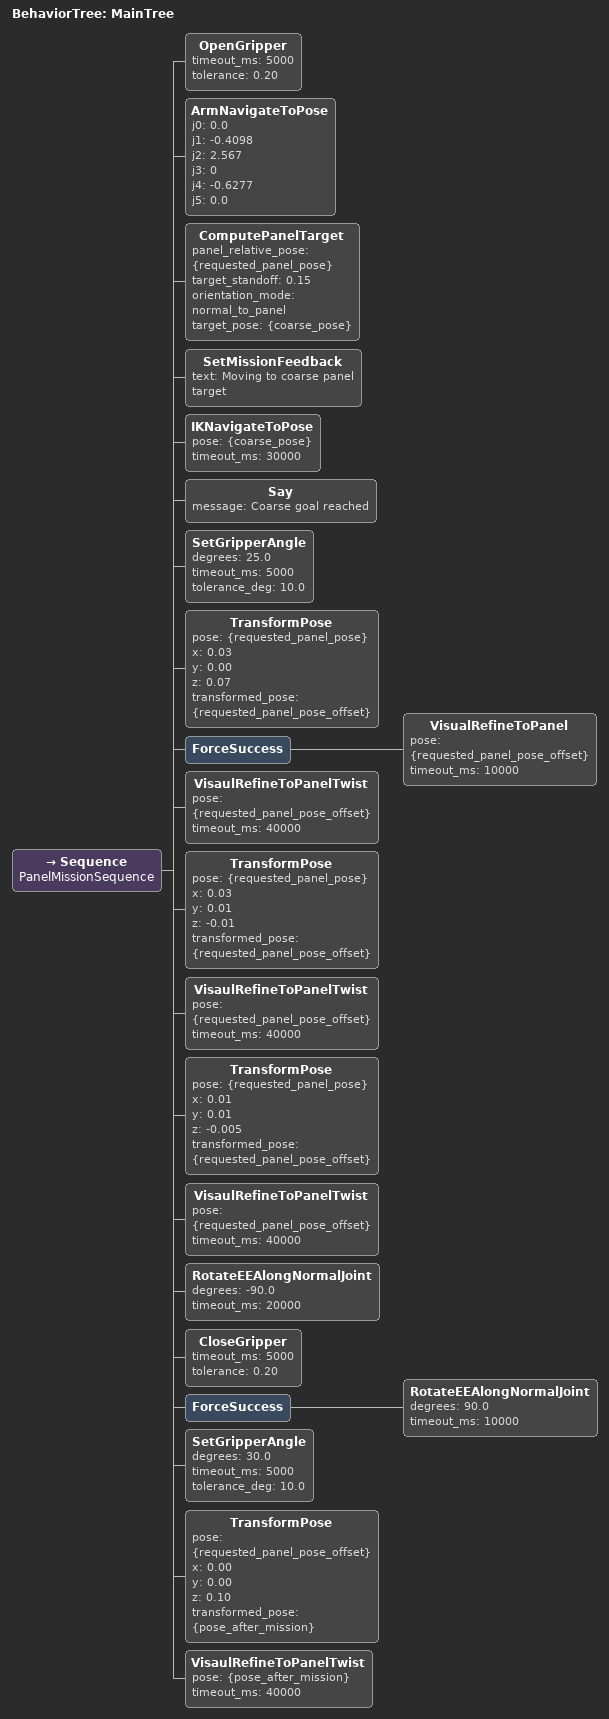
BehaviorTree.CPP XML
<root main_tree_to_execute="MainTree">
  <BehaviorTree ID="MainTree">
    <Sequence name="PanelMissionSequence">
        <!-- This works assuming the rotary switch is in vertical position -->
        <OpenGripper timeout_ms="5000" tolerance="0.20" />
        <ArmNavigateToPose j0="0.0" j1="-0.4098" j2="2.567" j3="0" j4="-0.6277" j5="0.0" />

        <ComputePanelTarget
            panel_relative_pose="{requested_panel_pose}"
            target_standoff="0.15"
            orientation_mode="normal_to_panel"
            target_pose="{coarse_pose}" />

        <SetMissionFeedback text="Moving to coarse panel target" />
        <IKNavigateToPose pose="{coarse_pose}" timeout_ms="30000" />

        <Say message="Coarse goal reached" />

        <SetGripperAngle degrees="25.0" timeout_ms="5000" tolerance_deg="10.0" />

        <TransformPose
          pose="{requested_panel_pose}"
          x="0.03"
          y="0.00"
          z="0.07"
          transformed_pose="{requested_panel_pose_offset}" />

        <ForceSuccess>
            <VisualRefineToPanel
              pose="{requested_panel_pose_offset}"
              timeout_ms="10000" />
        </ForceSuccess>

        <VisaulRefineToPanelTwist
          pose="{requested_panel_pose_offset}"
          timeout_ms="40000" />

        <TransformPose
          pose="{requested_panel_pose}"
          x="0.03"
          y="0.01"
          z="-0.01"
          transformed_pose="{requested_panel_pose_offset}" />

        <VisaulRefineToPanelTwist
          pose="{requested_panel_pose_offset}"
          timeout_ms="40000" />

        <TransformPose
          pose="{requested_panel_pose}"
          x="0.01"
          y="0.01"
          z="-0.005"
          transformed_pose="{requested_panel_pose_offset}" />

        <VisaulRefineToPanelTwist
          pose="{requested_panel_pose_offset}"
          timeout_ms="40000" />

        <RotateEEAlongNormalJoint degrees="-90.0" timeout_ms="20000"/>
        <CloseGripper timeout_ms="5000" tolerance="0.20" />
        <ForceSuccess>
            <!-- It may be impossible to rotate the knob 90 deg -->
            <RotateEEAlongNormalJoint degrees="90.0" timeout_ms="10000"/>
        </ForceSuccess>

        <SetGripperAngle degrees="30.0" timeout_ms="5000" tolerance_deg="10.0" />

        <TransformPose
          pose="{requested_panel_pose_offset}"
          x="0.00"
          y="0.00"
          z="0.10"
          transformed_pose="{pose_after_mission}" />

        <VisaulRefineToPanelTwist
          pose="{pose_after_mission}"
          timeout_ms="40000" />

    </Sequence>
  </BehaviorTree>
</root>
